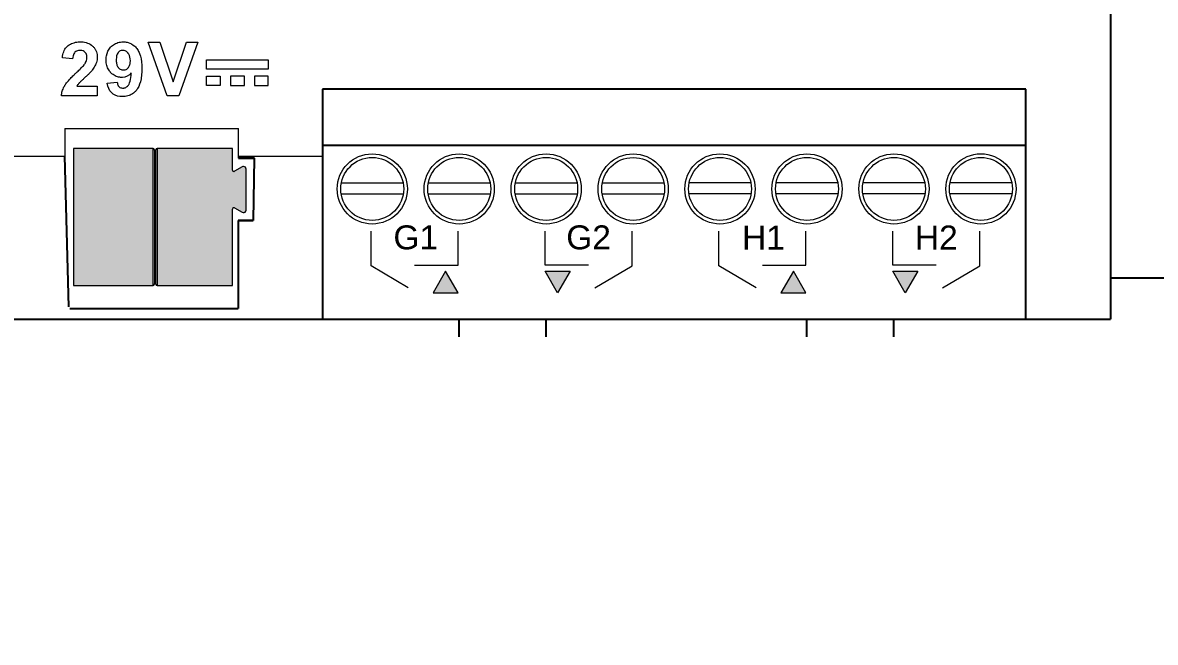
# Model space of a CAD drawing. Header units: millimetres. Extents: x -174 to 283928, y 1291 to 21053.
# Drawn here: x 9955.7 to 10038.4, y 20267.6 to 20312.8 of the extents above; entities that cross this region are included whole.
import ezdxf
from ezdxf.enums import TextEntityAlignment as Align

# ---------------------------------------------------------------- set-up
doc = ezdxf.new("R2010")
doc.units = ezdxf.units.MM
doc.layers.add('Enclosure', color=7, linetype='Continuous')
doc.layers.add('Serigraph', color=7, linetype='Continuous')
doc.styles.add('Arial', font='arial.ttf')

# ---------------------------------------------------------------- blocks, each defined once
blk = doc.blocks.new('Dado KNX')
h = blk.add_hatch(color=18)
h.dxf.hatch_style = 1
h.paths.add_polyline_path([(185.574, 84.26), (179.774, 84.26), (179.774, 74.26), (185.574, 74.26)])
h = blk.add_hatch(color=1)
h.dxf.hatch_style = 1
edge = h.paths.add_edge_path()
edge.add_line((185.874, 74.26), (191.374, 74.26))
edge.add_line((191.374, 74.26), (191.374, 79.855))
edge.add_spline(control_points=[(191.374, 79.837), (191.374, 79.855), (191.379, 79.872), (191.388, 79.887)], knot_values=[1, 1, 1, 1, 2, 2, 2, 2], degree=3, periodic=0)
edge.add_spline(control_points=[(191.388, 79.887), (191.415, 79.935), (191.476, 79.951), (191.524, 79.924)], knot_values=[0, 0, 0, 0, 1, 1, 1, 1], degree=3, periodic=0)
edge.add_line((191.524, 79.924), (192.074, 79.606))
edge.add_spline(control_points=[(192.074, 79.606), (192.17, 79.551), (192.292, 79.583), (192.347, 79.679)], knot_values=[0, 0, 0, 0, 1, 1, 1, 1], degree=3, periodic=0)
edge.add_spline(control_points=[(192.347, 79.679), (192.365, 79.709), (192.374, 79.744), (192.374, 79.779)], knot_values=[1, 1, 1, 1, 2, 2, 2, 2], degree=3, periodic=0)
edge.add_line((192.374, 79.779), (192.374, 82.741))
edge.add_spline(control_points=[(192.374, 82.741), (192.374, 82.851), (192.285, 82.941), (192.174, 82.941)], knot_values=[0, 0, 0, 0, 1, 1, 1, 1], degree=3, periodic=0)
edge.add_spline(control_points=[(192.174, 82.941), (192.139, 82.941), (192.104, 82.932), (192.074, 82.914)], knot_values=[1, 1, 1, 1, 2, 2, 2, 2], degree=3, periodic=0)
edge.add_line((192.074, 82.914), (191.509, 82.588))
edge.add_spline(control_points=[(191.524, 82.596), (191.509, 82.588), (191.492, 82.583), (191.474, 82.583)], knot_values=[1, 1, 1, 1, 2, 2, 2, 2], degree=3, periodic=0)
edge.add_spline(control_points=[(191.474, 82.583), (191.419, 82.583), (191.374, 82.628), (191.374, 82.683)], knot_values=[0, 0, 0, 0, 1, 1, 1, 1], degree=3, periodic=0)
edge.add_line((191.374, 82.683), (191.374, 84.26))
edge.add_line((191.374, 84.26), (185.874, 84.26))
edge.add_line((185.874, 84.26), (185.874, 74.26))
at = {"color": 18, "lineweight": 18}
for p, q in [((179.774, 84.26), (179.774, 74.26)), ((185.574, 84.26), (179.774, 84.26)), ((185.574, 74.26), (185.574, 84.26)), ((185.674, 84.16), (185.674, 74.36)), ((179.774, 74.26), (185.574, 74.26))]:
    blk.add_line(p, q, dxfattribs=at)
at = {"color": 1, "lineweight": 18}
for p, q in [((185.774, 74.36), (185.774, 84.16)), ((191.374, 84.26), (185.874, 84.26)), ((185.874, 84.26), (185.874, 74.26)), ((191.374, 82.683), (191.374, 84.26)), ((192.074, 82.914), (191.524, 82.596)), ((192.374, 79.779), (192.374, 82.741)), ((191.374, 74.26), (191.374, 79.837)), ((191.524, 79.924), (192.074, 79.606)), ((185.874, 74.26), (191.374, 74.26))]:
    blk.add_line(p, q, dxfattribs=at)
at = {"color": 18, "lineweight": 18}
for points in [[(185.674, 84.06), (185.724, 84.06)], [(185.674, 74.468), (185.724, 74.468)]]:
    blk.add_lwpolyline(points, dxfattribs=at)
at = {"color": 1, "lineweight": 18}
for points in [[(185.724, 84.06), (185.774, 84.06)], [(185.724, 74.468), (185.774, 74.468)]]:
    blk.add_lwpolyline(points, dxfattribs=at)
at = {"color": 18, "lineweight": 18}
for points in [[(185.674, 84.16), (185.674, 84.215), (185.629, 84.26), (185.574, 84.26)], [(185.574, 74.26), (185.629, 74.26), (185.674, 74.305), (185.674, 74.36)]]:
    blk.add_open_spline(points, degree=3, dxfattribs=at)
at = {"color": 1, "lineweight": 18}
for points in [[(185.874, 84.26), (185.819, 84.26), (185.774, 84.215), (185.774, 84.16)], [(191.388, 79.887), (191.379, 79.872), (191.374, 79.855), (191.374, 79.837)], [(191.524, 79.924), (191.476, 79.951), (191.415, 79.935), (191.388, 79.887)], [(192.074, 79.606), (192.17, 79.551), (192.292, 79.583), (192.347, 79.679)], [(192.347, 79.679), (192.365, 79.709), (192.374, 79.744), (192.374, 79.779)], [(185.774, 74.36), (185.774, 74.305), (185.819, 74.26), (185.874, 74.26)]]:
    blk.add_open_spline(points, degree=3, dxfattribs=at)
for points in [[(192.374, 82.741), (192.374, 82.851), (192.285, 82.941), (192.174, 82.941), (192.139, 82.941), (192.104, 82.932), (192.074, 82.914)], [(191.374, 82.683), (191.374, 82.628), (191.419, 82.583), (191.474, 82.583), (191.492, 82.583), (191.509, 82.588), (191.524, 82.596)]]:
    blk.add_open_spline(points, degree=3, knots=[0, 0, 0, 0, 1, 1, 1, 2, 2, 2, 2], dxfattribs=at)
blk = doc.blocks.new('ZIOMB16V3_ENCLOSURE')
at = {"lineweight": 25}
blk.add_line((77.308, -35.699), (77.304, -35.863), dxfattribs=at)
at = {"layer": 'Enclosure'}
for p, q in [((83.443, -30.824), (83.443, -47.652)), ((134.786, -30.824), (83.443, -30.824)), ((134.786, -47.652), (134.786, -30.824)), ((83.443, -34.897), (134.786, -34.897)), ((64.976, -46.836), (77.268, -46.836)), ((0.968, -47.604), (140.968, -47.604))]:
    blk.add_line(p, q, dxfattribs=at)
at = {"layer": 'Enclosure', "lineweight": 18}
for p, q in [((64.627, -33.684), (64.627, -35.699)), ((64.627, -33.684), (77.308, -33.684)), ((77.308, -35.699), (77.308, -33.684)), ((60.737, -35.699), (64.627, -35.699)), ((77.308, -35.699), (83.443, -35.699))]:
    blk.add_line(p, q, dxfattribs=at)
at = {"layer": 'Enclosure', "lineweight": 25}
blk.add_line((77.268, -40.416), (77.268, -46.836), dxfattribs=at)
at = {"layer": 'Enclosure'}
blk.add_lwpolyline([(140.968, 42.396), (140.968, -47.604)], dxfattribs=at)
at = {"layer": 'Enclosure', "lineweight": 5}
for points in [[(72.094, -31.295), (70.694, -27.386)], [(70.694, -27.386), (71.548, -27.386)], [(71.548, -27.386), (72.539, -30.283)], [(72.539, -30.283), (73.502, -27.386)], [(74.338, -27.386), (72.937, -31.295)], [(73.502, -27.386), (74.338, -27.386)], [(65.19, -28.6), (64.443, -28.526)], [(74.973, -29.365), (74.973, -28.667)], [(74.973, -28.667), (79.471, -28.667)], [(79.471, -28.667), (79.471, -29.365)], [(79.471, -29.365), (74.973, -29.365)], [(67.713, -30.388), (68.44, -30.307)], [(74.973, -30.561), (74.973, -29.859)], [(74.973, -29.859), (75.971, -29.859)], [(75.971, -30.561), (74.973, -30.561)], [(75.971, -29.859), (75.971, -30.561)], [(76.726, -29.859), (76.726, -30.561)], [(77.725, -29.859), (76.726, -29.859)], [(76.726, -30.561), (77.725, -30.561)], [(77.725, -30.561), (77.725, -29.859)], [(78.473, -29.859), (78.473, -30.561)], [(79.471, -29.859), (78.473, -29.859)], [(78.473, -30.561), (79.471, -30.561)], [(79.471, -30.561), (79.471, -29.859)], [(66.99, -31.295), (64.365, -31.295)], [(65.497, -30.6), (66.99, -30.6)], [(66.99, -30.6), (66.99, -31.295)], [(72.937, -31.295), (72.094, -31.295)]]:
    blk.add_lwpolyline(points, dxfattribs=at)
at = {"layer": 'Enclosure', "lineweight": 9}
for points in [[(84.811, -37.656), (89.315, -37.656)], [(91.161, -37.656), (95.665, -37.656)], [(97.511, -37.656), (102.015, -37.656)], [(103.861, -37.657), (108.365, -37.657)], [(114.703, -37.656), (110.199, -37.656)], [(121.053, -37.655), (116.549, -37.655)], [(127.403, -37.654), (122.899, -37.654)], [(133.753, -37.654), (129.249, -37.654)], [(84.795, -38.456), (89.331, -38.456)], [(91.145, -38.457), (95.681, -38.457)], [(97.495, -38.457), (102.031, -38.457)], [(103.845, -38.457), (108.381, -38.457)], [(114.719, -38.456), (110.183, -38.456)], [(121.069, -38.455), (116.533, -38.455)], [(127.419, -38.454), (122.883, -38.454)], [(133.769, -38.454), (129.233, -38.454)]]:
    blk.add_lwpolyline(points, dxfattribs=at)
for centre, radius in [((87.063, -38.102), 2.562), ((93.413, -38.103), 2.562), ((99.763, -38.103), 2.562), ((106.113, -38.104), 2.562), ((112.451, -38.102), 2.562), ((118.801, -38.102), 2.562), ((125.151, -38.101), 2.562), ((131.501, -38.1), 2.562), ((87.063, -38.102), 2.296), ((93.413, -38.103), 2.296), ((99.763, -38.103), 2.296), ((106.113, -38.104), 2.296), ((112.451, -38.102), 2.296), ((118.801, -38.102), 2.296), ((125.151, -38.101), 2.296), ((131.501, -38.1), 2.296)]:
    blk.add_circle(centre, radius, dxfattribs=at)
at = {"layer": 'Enclosure', "lineweight": 5}
for points, knots in [([(64.365, -31.295), (64.376, -31.189), (64.397, -31.076), (64.432, -30.967), (64.464, -30.858), (64.51, -30.752), (64.555, -30.66), (64.566, -30.639), (64.58, -30.618), (64.591, -30.597), (64.601, -30.575), (64.615, -30.558), (64.626, -30.537), (64.651, -30.498), (64.675, -30.463), (64.7, -30.424), (64.757, -30.35), (64.813, -30.276), (64.876, -30.201), (64.94, -30.127), (65.007, -30.057), (65.085, -29.976), (65.162, -29.898), (65.243, -29.813), (65.346, -29.715), (65.37, -29.69), (65.399, -29.665), (65.427, -29.641), (65.441, -29.626), (65.455, -29.612), (65.469, -29.602), (65.483, -29.588), (65.497, -29.574), (65.508, -29.563), (65.561, -29.514), (65.603, -29.471), (65.646, -29.432), (65.684, -29.394), (65.723, -29.358), (65.758, -29.323), (65.794, -29.288), (65.829, -29.252), (65.864, -29.217), (65.9, -29.182), (65.935, -29.143), (65.97, -29.104), (66.005, -29.066), (66.037, -29.027), (66.065, -28.991), (66.079, -28.974), (66.09, -28.956), (66.101, -28.939), (66.115, -28.917), (66.125, -28.896), (66.139, -28.875), (66.161, -28.829), (66.185, -28.776), (66.203, -28.723), (66.221, -28.667), (66.231, -28.61), (66.235, -28.547), (66.235, -28.519), (66.235, -28.487), (66.235, -28.455), (66.231, -28.427), (66.228, -28.399), (66.224, -28.371), (66.214, -28.314), (66.192, -28.265), (66.171, -28.219), (66.157, -28.198), (66.143, -28.177), (66.129, -28.159), (66.115, -28.141), (66.097, -28.124), (66.079, -28.109), (66.044, -28.078), (66.002, -28.05), (65.949, -28.032), (65.9, -28.011), (65.843, -27.997), (65.787, -27.993), (65.755, -27.99), (65.727, -27.99), (65.695, -27.99), (65.667, -27.99), (65.642, -27.993), (65.614, -27.997), (65.564, -28.004), (65.515, -28.021), (65.473, -28.042), (65.434, -28.064), (65.395, -28.088), (65.36, -28.12), (65.328, -28.152), (65.3, -28.191), (65.275, -28.236), (65.226, -28.325), (65.198, -28.448), (65.19, -28.6)], [0, 0, 0, 0, 1, 1, 1, 2, 2, 2, 3, 3, 3, 4, 4, 4, 5, 5, 5, 6, 6, 6, 7, 7, 7, 8, 8, 8, 9, 9, 9, 10, 10, 10, 11, 11, 11, 12, 12, 12, 13, 13, 13, 14, 14, 14, 15, 15, 15, 16, 16, 16, 17, 17, 17, 18, 18, 18, 19, 19, 19, 20, 20, 20, 21, 21, 21, 22, 22, 22, 23, 23, 23, 24, 24, 24, 25, 25, 25, 26, 26, 26, 27, 27, 27, 28, 28, 28, 29, 29, 29, 30, 30, 30, 31, 31, 31, 32, 32, 32, 33, 33, 33, 33]), ([(64.443, -28.526), (64.46, -28.36), (64.492, -28.215), (64.541, -28.088), (64.587, -27.961), (64.651, -27.852), (64.732, -27.76), (64.771, -27.714), (64.817, -27.672), (64.866, -27.637), (64.915, -27.598), (64.965, -27.566), (65.021, -27.534), (65.13, -27.474), (65.254, -27.429), (65.388, -27.4), (65.455, -27.386), (65.529, -27.376), (65.603, -27.372), (65.638, -27.369), (65.677, -27.365), (65.72, -27.365), (65.758, -27.365), (65.797, -27.365), (65.836, -27.365), (65.995, -27.372), (66.143, -27.4), (66.281, -27.45), (66.415, -27.499), (66.538, -27.573), (66.644, -27.669), (66.697, -27.718), (66.743, -27.767), (66.785, -27.824), (66.827, -27.877), (66.863, -27.937), (66.891, -27.993), (66.947, -28.113), (66.979, -28.244), (66.986, -28.381), (66.99, -28.416), (66.99, -28.452), (66.99, -28.487), (66.986, -28.522), (66.986, -28.554), (66.983, -28.589), (66.976, -28.656), (66.965, -28.72), (66.951, -28.783), (66.933, -28.843), (66.916, -28.903), (66.894, -28.96), (66.87, -29.013), (66.845, -29.069), (66.817, -29.125), (66.757, -29.231), (66.686, -29.337), (66.616, -29.432), (66.598, -29.457), (66.58, -29.482), (66.559, -29.503), (66.542, -29.528), (66.52, -29.549), (66.499, -29.574), (66.457, -29.616), (66.415, -29.658), (66.372, -29.704), (66.326, -29.746), (66.281, -29.792), (66.224, -29.845), (66.199, -29.87), (66.168, -29.898), (66.132, -29.93), (66.118, -29.944), (66.097, -29.962), (66.079, -29.979), (66.062, -29.993), (66.048, -30.007), (66.03, -30.022), (65.97, -30.082), (65.921, -30.124), (65.875, -30.17), (65.85, -30.191), (65.825, -30.216), (65.804, -30.237), (65.783, -30.258), (65.758, -30.279), (65.737, -30.3), (65.716, -30.325), (65.695, -30.346), (65.674, -30.364), (65.667, -30.374), (65.656, -30.385), (65.649, -30.392), (65.642, -30.403), (65.631, -30.413), (65.621, -30.427), (65.6, -30.452), (65.575, -30.484), (65.554, -30.512), (65.533, -30.544), (65.511, -30.572), (65.497, -30.6)], [0, 0, 0, 0, 1, 1, 1, 2, 2, 2, 3, 3, 3, 4, 4, 4, 5, 5, 5, 6, 6, 6, 7, 7, 7, 8, 8, 8, 9, 9, 9, 10, 10, 10, 11, 11, 11, 12, 12, 12, 13, 13, 13, 14, 14, 14, 15, 15, 15, 16, 16, 16, 17, 17, 17, 18, 18, 18, 19, 19, 19, 20, 20, 20, 21, 21, 21, 22, 22, 22, 23, 23, 23, 24, 24, 24, 25, 25, 25, 26, 26, 26, 27, 27, 27, 28, 28, 28, 29, 29, 29, 30, 30, 30, 31, 31, 31, 32, 32, 32, 33, 33, 33, 34, 34, 34, 34]), ([(69.466, -29.637), (69.293, -29.838), (69.082, -29.947), (68.828, -29.962), (68.796, -29.962), (68.761, -29.962), (68.729, -29.962), (68.697, -29.962), (68.669, -29.958), (68.637, -29.955), (68.574, -29.947), (68.517, -29.937), (68.457, -29.919), (68.344, -29.884), (68.235, -29.831), (68.136, -29.757), (68.083, -29.718), (68.037, -29.676), (67.988, -29.63), (67.984, -29.623), (67.977, -29.616), (67.97, -29.612), (67.967, -29.605), (67.963, -29.598), (67.956, -29.595), (67.946, -29.584), (67.939, -29.574), (67.928, -29.559), (67.907, -29.538), (67.889, -29.514), (67.872, -29.489), (67.805, -29.394), (67.748, -29.288), (67.709, -29.175), (67.67, -29.058), (67.649, -28.935), (67.639, -28.797), (67.635, -28.73), (67.635, -28.66), (67.639, -28.593), (67.642, -28.526), (67.649, -28.459), (67.66, -28.395), (67.702, -28.145), (67.801, -27.93), (67.963, -27.753), (68.006, -27.711), (68.051, -27.665), (68.097, -27.63), (68.147, -27.591), (68.196, -27.556), (68.246, -27.527), (68.351, -27.467), (68.464, -27.422), (68.584, -27.397), (68.648, -27.383), (68.708, -27.376), (68.775, -27.369), (68.806, -27.369), (68.842, -27.365), (68.873, -27.365), (68.891, -27.365), (68.902, -27.365), (68.916, -27.365), (68.926, -27.365), (68.94, -27.365), (68.955, -27.365), (69.053, -27.369), (69.149, -27.386), (69.24, -27.411), (69.42, -27.46), (69.583, -27.556), (69.727, -27.686), (69.798, -27.753), (69.868, -27.831), (69.925, -27.919), (69.985, -28.007), (70.038, -28.109), (70.08, -28.226), (70.165, -28.455), (70.218, -28.741), (70.235, -29.076), (70.239, -29.161), (70.242, -29.249), (70.242, -29.337), (70.242, -29.429), (70.239, -29.517), (70.235, -29.602), (70.225, -29.771), (70.21, -29.926), (70.182, -30.071), (70.133, -30.357), (70.048, -30.59), (69.928, -30.773), (69.914, -30.798), (69.9, -30.819), (69.882, -30.84), (69.875, -30.851), (69.868, -30.861), (69.861, -30.872), (69.854, -30.879), (69.851, -30.882), (69.847, -30.889), (69.844, -30.893), (69.837, -30.9), (69.833, -30.907), (69.791, -30.956), (69.745, -31.002), (69.695, -31.045), (69.604, -31.129), (69.501, -31.196), (69.389, -31.246), (69.279, -31.299), (69.159, -31.33), (69.032, -31.352), (68.969, -31.359), (68.902, -31.366), (68.835, -31.366), (68.768, -31.366), (68.701, -31.362), (68.637, -31.355), (68.383, -31.327), (68.175, -31.232), (68.02, -31.069), (67.865, -30.907), (67.759, -30.681), (67.713, -30.388)], [0, 0, 0, 0, 1, 1, 1, 2, 2, 2, 3, 3, 3, 4, 4, 4, 5, 5, 5, 6, 6, 6, 7, 7, 7, 8, 8, 8, 9, 9, 9, 10, 10, 10, 11, 11, 11, 12, 12, 12, 13, 13, 13, 14, 14, 14, 15, 15, 15, 16, 16, 16, 17, 17, 17, 18, 18, 18, 19, 19, 19, 20, 20, 20, 21, 21, 21, 22, 22, 22, 23, 23, 23, 24, 24, 24, 25, 25, 25, 26, 26, 26, 27, 27, 27, 28, 28, 28, 29, 29, 29, 30, 30, 30, 31, 31, 31, 32, 32, 32, 33, 33, 33, 34, 34, 34, 35, 35, 35, 36, 36, 36, 37, 37, 37, 38, 38, 38, 39, 39, 39, 40, 40, 40, 41, 41, 41, 42, 42, 42, 42]), ([(69.403, -28.748), (69.403, -28.773), (69.403, -28.801), (69.399, -28.826), (69.399, -28.847), (69.396, -28.871), (69.392, -28.896), (69.389, -28.939), (69.381, -28.981), (69.367, -29.023), (69.346, -29.101), (69.314, -29.168), (69.272, -29.224), (69.269, -29.231), (69.262, -29.238), (69.258, -29.245), (69.251, -29.252), (69.244, -29.26), (69.237, -29.27), (69.219, -29.284), (69.205, -29.298), (69.187, -29.312), (69.156, -29.337), (69.12, -29.362), (69.085, -29.376), (69.05, -29.394), (69.011, -29.404), (68.972, -29.411), (68.93, -29.418), (68.884, -29.418), (68.845, -29.415), (68.761, -29.411), (68.686, -29.383), (68.619, -29.337), (68.584, -29.312), (68.552, -29.284), (68.524, -29.249), (68.521, -29.245), (68.517, -29.242), (68.514, -29.238), (68.514, -29.235), (68.51, -29.231), (68.507, -29.228), (68.503, -29.224), (68.5, -29.217), (68.492, -29.21), (68.482, -29.196), (68.475, -29.182), (68.464, -29.164), (68.432, -29.104), (68.408, -29.03), (68.39, -28.942), (68.383, -28.9), (68.38, -28.854), (68.376, -28.804), (68.373, -28.78), (68.373, -28.755), (68.373, -28.73), (68.369, -28.702), (68.369, -28.677), (68.373, -28.649), (68.376, -28.441), (68.411, -28.282), (68.485, -28.18), (68.489, -28.173), (68.492, -28.166), (68.5, -28.159), (68.503, -28.155), (68.503, -28.155), (68.507, -28.152), (68.51, -28.145), (68.514, -28.141), (68.517, -28.138), (68.531, -28.124), (68.549, -28.106), (68.563, -28.095), (68.595, -28.067), (68.63, -28.042), (68.665, -28.028), (68.701, -28.011), (68.739, -28), (68.782, -27.993), (68.803, -27.99), (68.824, -27.99), (68.845, -27.99), (68.866, -27.99), (68.884, -27.99), (68.905, -27.993), (68.983, -28.004), (69.053, -28.032), (69.124, -28.081), (69.156, -28.106), (69.187, -28.134), (69.219, -28.169), (69.223, -28.173), (69.226, -28.18), (69.23, -28.184), (69.233, -28.187), (69.237, -28.191), (69.24, -28.194), (69.247, -28.201), (69.251, -28.208), (69.258, -28.215), (69.269, -28.229), (69.279, -28.247), (69.286, -28.261), (69.364, -28.388), (69.403, -28.55), (69.403, -28.748)], [0, 0, 0, 0, 1, 1, 1, 2, 2, 2, 3, 3, 3, 4, 4, 4, 5, 5, 5, 6, 6, 6, 7, 7, 7, 8, 8, 8, 9, 9, 9, 10, 10, 10, 11, 11, 11, 12, 12, 12, 13, 13, 13, 14, 14, 14, 15, 15, 15, 16, 16, 16, 17, 17, 17, 18, 18, 18, 19, 19, 19, 20, 20, 20, 21, 21, 21, 22, 22, 22, 23, 23, 23, 24, 24, 24, 25, 25, 25, 26, 26, 26, 27, 27, 27, 28, 28, 28, 29, 29, 29, 30, 30, 30, 31, 31, 31, 32, 32, 32, 33, 33, 33, 34, 34, 34, 35, 35, 35, 36, 36, 36, 36]), ([(68.44, -30.307), (68.454, -30.413), (68.478, -30.498), (68.521, -30.565), (68.542, -30.6), (68.563, -30.628), (68.595, -30.653), (68.627, -30.678), (68.662, -30.699), (68.701, -30.717), (68.739, -30.731), (68.782, -30.738), (68.831, -30.741), (68.842, -30.741), (68.856, -30.741), (68.866, -30.741), (68.881, -30.741), (68.888, -30.741), (68.898, -30.741), (68.919, -30.738), (68.94, -30.738), (68.962, -30.731), (69.043, -30.717), (69.117, -30.678), (69.18, -30.618), (69.198, -30.604), (69.216, -30.586), (69.23, -30.568), (69.237, -30.558), (69.244, -30.551), (69.254, -30.54), (69.254, -30.537), (69.258, -30.537), (69.258, -30.533), (69.258, -30.533), (69.262, -30.53), (69.262, -30.53), (69.262, -30.53), (69.262, -30.526), (69.262, -30.526), (69.265, -30.522), (69.265, -30.522), (69.269, -30.519), (69.283, -30.498), (69.297, -30.473), (69.311, -30.445), (69.339, -30.392), (69.36, -30.325), (69.381, -30.247), (69.424, -30.092), (69.452, -29.887), (69.466, -29.637)], [0, 0, 0, 0, 1, 1, 1, 2, 2, 2, 3, 3, 3, 4, 4, 4, 5, 5, 5, 6, 6, 6, 7, 7, 7, 8, 8, 8, 9, 9, 9, 10, 10, 10, 11, 11, 11, 12, 12, 12, 13, 13, 13, 14, 14, 14, 15, 15, 15, 16, 16, 16, 17, 17, 17, 17])]:
    blk.add_open_spline(points, degree=3, knots=knots, dxfattribs=at)
at = {"layer": 'Enclosure', "lineweight": 25}
for points in [[(64.919, -46.705), (64.919, -46.705), (64.631, -35.699), (64.631, -35.699)], [(78.466, -35.863), (78.466, -35.863), (77.304, -35.863), (77.304, -35.863)], [(77.304, -35.863), (77.304, -35.863), (78.466, -35.863), (78.466, -35.863)], [(78.385, -40.416), (78.385, -40.416), (78.466, -35.863), (78.466, -35.863)], [(78.378, -40.416), (78.378, -40.416), (77.268, -40.416), (77.268, -40.416)], [(77.268, -40.416), (77.268, -40.416), (78.378, -40.416), (78.378, -40.416)]]:
    blk.add_open_spline(points, degree=3, dxfattribs=at)
blk = doc.blocks.new('ZIOMB16V3_SERIGRAPH')
at = {"layer": 'Serigraph'}
for points in [[(92.363, -43.088), (91.452, -41.509), (90.54, -43.088)], [(100.536, -41.509), (99.625, -43.088), (98.713, -41.509)], [(117.751, -43.088), (116.839, -41.509), (115.928, -43.088)], [(125.924, -41.509), (125.013, -43.088), (124.101, -41.509)]]:
    blk.add_hatch(color=256, dxfattribs=at).paths.add_polyline_path(points)
at = {"layer": 'Serigraph', "lineweight": 5}
for points in [[(86.011, -41.12), (86.011, -38.581)], [(92.363, -41.056), (92.363, -38.581)], [(98.713, -41.059), (98.713, -38.583)], [(105.065, -41.122), (105.065, -38.583)], [(111.399, -41.12), (111.399, -38.581)], [(117.751, -41.056), (117.751, -38.581)], [(124.101, -41.059), (124.101, -38.583)], [(130.453, -41.122), (130.453, -38.583)], [(88.727, -42.718), (86.011, -41.12)], [(89.187, -41.056), (92.363, -41.056)], [(101.889, -41.059), (98.713, -41.059)], [(102.349, -42.72), (105.065, -41.122)], [(114.115, -42.718), (111.399, -41.12)], [(114.575, -41.056), (117.751, -41.056)], [(127.277, -41.059), (124.101, -41.059)], [(127.737, -42.72), (130.453, -41.122)], [(92.363, -43.088), (91.452, -41.509), (90.54, -43.088), (92.363, -43.088)], [(100.536, -41.509), (99.625, -43.088), (98.713, -41.509), (100.536, -41.509)], [(117.751, -43.088), (116.839, -41.509), (115.928, -43.088), (117.751, -43.088)], [(125.924, -41.509), (125.013, -43.088), (124.101, -41.509), (125.924, -41.509)]]:
    blk.add_lwpolyline(points, dxfattribs=at)
at = {"layer": 'Serigraph', "char_height": 1.75, "attachment_point": 5, "style": 'Arial'}
for s, insert in [('G1', (89.271, -39.046)), ('G2', (101.89, -39.046)), ('H1', (114.658, -39.046)), ('H2', (127.278, -39.046))]:
    blk.add_mtext(s, dxfattribs=dict(at, insert=insert))
blk = doc.blocks.new('ZIOMB16V3_ATT_DEF')
blk.add_wipeout([(0, 45), (140, 45), (140, -45), (0, -45)])
for p, q in [((92.445, -46.289), (92.445, -45)), ((98.789, -46.289), (98.789, -45)), ((117.832, -46.289), (117.832, -45)), ((124.177, -46.289), (124.177, -45))]:
    blk.add_line(p, q)
blk.add_blockref('Dado KNX', (-115.486, -116.802))
at = {"layer": 'Enclosure'}
blk.add_blockref('ZIOMB16V3_ENCLOSURE', (-0.968, 2.604), dxfattribs=at)
at = {"layer": 'Serigraph'}
blk.add_blockref('ZIOMB16V3_SERIGRAPH', (0, 0), dxfattribs=at)
at = {"color": 3, "style": 'Arial', "flags": 2}
blk.add_attdef('REFERENCE', text='', height=2.5, dxfattribs=at).set_placement((34.247, 28.944), align=Align.CENTER)
at = {"color": 3, "style": 'Arial'}
blk.add_attdef('PHYSICAL_ADD.', text='', height=2.5, dxfattribs=at).set_placement((108.245, 28.959), align=Align.CENTER)

msp = doc.modelspace()

# ---------------------------------------------------------------- linework, layer by layer
at = {"layer": 'Defpoints', "color": 6}
msp.add_lwpolyline([(10161.853, 20264.172), (9321.826, 20264.172), (9321.826, 20294.172), (10161.853, 20294.172)], close=True, dxfattribs=at)

# ---------------------------------------------------------------- next in the draw order: block references
msp.add_blockref('ZIOMB16V3_ATT_DEF', (9895.087, 20336.172))

doc.saveas('drawing.dxf')
